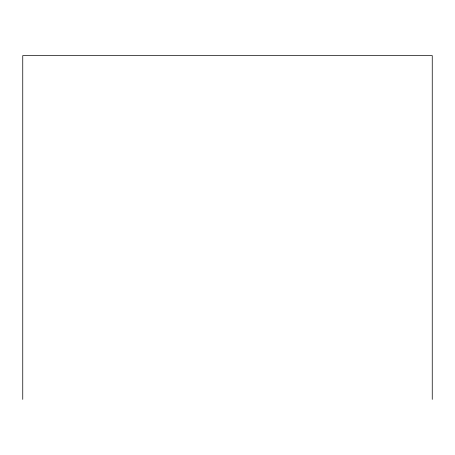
<?xml version="1.0" encoding="UTF-8"?>
<svg xmlns="http://www.w3.org/2000/svg" width="455" height="455" viewBox="0 0 455 455"><rect width="100%" height="100%" fill="white"/><g stroke="black" fill="none" stroke-linecap="round" stroke-linejoin="round"><path stroke-width="0.68" d="M432.25 399.393L432.25 55.607L22.75 55.607L22.75 399.393"/></g></svg>
